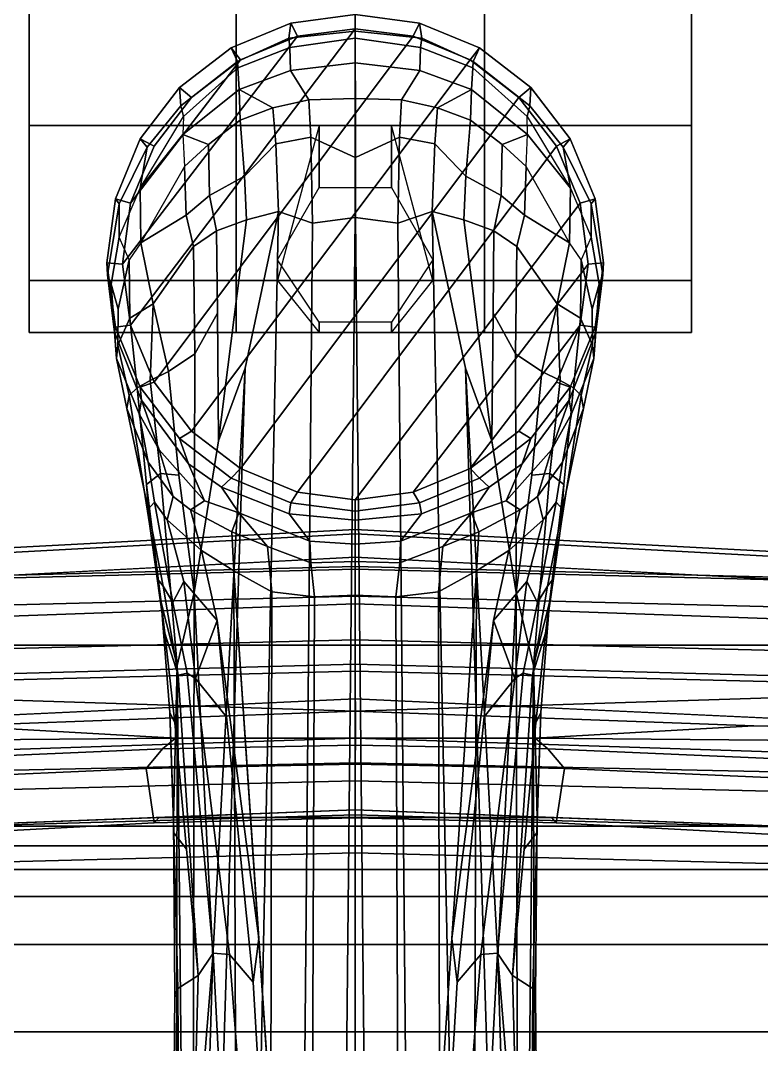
# Model space of a CAD drawing. Extents: x -14.5 to 14.5, y -12.2 to 16.5.
# Drawn here: x -1.073 to 1.302, y 11.598 to 14.881 of the extents above; entities that cross this region are included whole.
import ezdxf

# ---------------------------------------------------------------- set-up
doc = ezdxf.new("R2010")
doc.units = 0
doc.header["$MEASUREMENT"] = 0
for name, color, linetype in [('BASE', 253, 'Continuous'), ('CASTER', 251, 'Continuous'), ('FABRICBACK', 82, 'Continuous'), ('SEAT-FRAME', 253, 'Continuous')]:
    doc.layers.add(name, color=color, linetype=linetype)

msp = doc.modelspace()

# ---------------------------------------------------------------- linework, layer by layer
at = {"layer": 'BASE'}
for points in [[(-0.3778, 14.7491, 3.7502), (-0.2132, 14.8244, 3.6867), (-0.2061, 14.8725, 2.765), (-0.3981, 14.793, 2.765)], [(-0.1856, 14.8301, 2.7306), (-0.3681, 14.7546, 2.7306), (-0.3981, 14.793, 2.765), (-0.2061, 14.8725, 2.765)], [(-0.2061, 14.8725, 2.765), (-0.2132, 14.8244, 3.6867), (-0.0001, 14.8468, 3.7709), (0, 14.8997, 2.765)], [(0, 14.8546, 2.7306), (-0.1856, 14.8301, 2.7306), (-0.2061, 14.8725, 2.765), (0, 14.8997, 2.765)], [(0, 14.8997, 2.765), (-0.0001, 14.8468, 3.7709), (0.0001, 14.8468, 3.7709), (0, 14.8997, 2.765)], [(0, 14.8997, 2.765), (0.0001, 14.8468, 3.7709), (0.2132, 14.8244, 3.6867), (0.2061, 14.8725, 2.765)], [(0, 14.8997, 2.765), (0.2061, 14.8725, 2.765), (0.1856, 14.8301, 2.7306), (0, 14.8546, 2.7306)], [(0.2061, 14.8725, 2.765), (0.3981, 14.793, 2.765), (0.3681, 14.7546, 2.7306), (0.1856, 14.8301, 2.7306)], [(0.3981, 14.793, 2.765), (0.2061, 14.8725, 2.765), (0.2132, 14.8244, 3.6867), (0.3778, 14.7491, 3.7502)], [(0, 14.8546, 2.7306), (-0.7206, 13.9036, 2.7306), (-0.7463, 14.0994, 2.7306), (-0.1856, 14.8301, 2.7306)], [(0, 14.8546, 2.7306), (0.1856, 14.8301, 2.7306), (-0.645, 13.7211, 2.7306), (-0.7206, 13.9036, 2.7306)], [(-0.2096, 14.7944, 3.8763), (-0.0002, 14.8246, 3.883), (-0.0001, 14.8468, 3.7709), (-0.2132, 14.8244, 3.6867)], [(-0.0002, 14.8246, 3.883), (0.0002, 14.8246, 3.883), (0.0001, 14.8468, 3.7709), (-0.0001, 14.8468, 3.7709)], [(0.2132, 14.8244, 3.6867), (0.0001, 14.8468, 3.7709), (0.0002, 14.8246, 3.883), (0.2096, 14.7944, 3.8763)], [(-0.3681, 14.7546, 2.7306), (-0.1856, 14.8301, 2.7306), (-0.7463, 14.0994, 2.7306), (-0.7206, 14.2952, 2.7306)], [(0.3681, 14.7546, 2.7306), (-0.5247, 13.5644, 2.7306), (-0.645, 13.7211, 2.7306), (0.1856, 14.8301, 2.7306)], [(-0.2096, 14.7944, 3.8763), (-0.2132, 14.8244, 3.6867), (-0.3778, 14.7491, 3.7502), (-0.3766, 14.7287, 3.8388)], [(-0.0001, 14.7448, 4.0697), (-0.0002, 14.8246, 3.883), (-0.2096, 14.7944, 3.8763), (-0.2072, 14.7205, 4.0499)], [(-0.0002, 14.8246, 3.883), (-0.0001, 14.7448, 4.0697), (0.0001, 14.7448, 4.0697), (0.0002, 14.8246, 3.883)], [(0.2072, 14.7205, 4.0499), (0.2096, 14.7944, 3.8763), (0.0002, 14.8246, 3.883), (0.0001, 14.7448, 4.0697)], [(0.3766, 14.7287, 3.8388), (0.3778, 14.7491, 3.7502), (0.2132, 14.8244, 3.6867), (0.2096, 14.7944, 3.8763)], [(-0.563, 14.6665, 2.765), (-0.5595, 14.6074, 3.6908), (-0.3778, 14.7491, 3.7502), (-0.3981, 14.793, 2.765)], [(-0.3681, 14.7546, 2.7306), (-0.5247, 14.6343, 2.7306), (-0.563, 14.6665, 2.765), (-0.3981, 14.793, 2.765)], [(-0.3724, 14.6599, 4.0016), (-0.2072, 14.7205, 4.0499), (-0.2096, 14.7944, 3.8763), (-0.3766, 14.7287, 3.8388)], [(0.3766, 14.7287, 3.8388), (0.2096, 14.7944, 3.8763), (0.2072, 14.7205, 4.0499), (0.3724, 14.6599, 4.0016)], [(0.3981, 14.793, 2.765), (0.563, 14.6665, 2.765), (0.5247, 14.6343, 2.7306), (0.3681, 14.7546, 2.7306)], [(0.3981, 14.793, 2.765), (0.3778, 14.7491, 3.7502), (0.5595, 14.6074, 3.6908), (0.563, 14.6665, 2.765)], [(-0.3681, 14.7546, 2.7306), (-0.7206, 14.2952, 2.7306), (-0.645, 14.4776, 2.7306), (-0.5247, 14.6343, 2.7306)], [(-0.3766, 14.7287, 3.8388), (-0.3778, 14.7491, 3.7502), (-0.5595, 14.6074, 3.6908), (-0.5509, 14.5735, 3.8224)], [(0.3681, 14.7546, 2.7306), (0.5247, 14.6343, 2.7306), (-0.3681, 13.4442, 2.7306), (-0.5247, 13.5644, 2.7306)], [(-0.1483, 14.6261, 4.2031), (-0.0003, 14.6303, 4.2233), (-0.0001, 14.7448, 4.0697), (-0.2072, 14.7205, 4.0499)], [(-0.0003, 14.6303, 4.2233), (0.0003, 14.6303, 4.2233), (0.0001, 14.7448, 4.0697), (-0.0001, 14.7448, 4.0697)], [(0.2072, 14.7205, 4.0499), (0.0001, 14.7448, 4.0697), (0.0003, 14.6303, 4.2233), (0.1483, 14.6261, 4.2031)], [(0.5509, 14.5735, 3.8224), (0.5595, 14.6074, 3.6908), (0.3778, 14.7491, 3.7502), (0.3766, 14.7287, 3.8388)], [(-0.5527, 14.5155, 3.9203), (-0.3724, 14.6599, 4.0016), (-0.3766, 14.7287, 3.8388), (-0.5509, 14.5735, 3.8224)], [(-0.1483, 14.6261, 4.2031), (-0.2072, 14.7205, 4.0499), (-0.3724, 14.6599, 4.0016), (-0.2639, 14.6004, 4.1762)], [(0.2639, 14.6004, 4.1762), (0.3724, 14.6599, 4.0016), (0.2072, 14.7205, 4.0499), (0.1483, 14.6261, 4.2031)], [(0.5509, 14.5735, 3.8224), (0.3766, 14.7287, 3.8388), (0.3724, 14.6599, 4.0016), (0.5527, 14.5155, 3.9203)], [(-0.6667, 14.4744, 3.5948), (-0.5595, 14.6074, 3.6908), (-0.563, 14.6665, 2.765), (-0.6895, 14.5016, 2.765)], [(-0.5247, 14.6343, 2.7306), (-0.645, 14.4776, 2.7306), (-0.6895, 14.5016, 2.765), (-0.563, 14.6665, 2.765)], [(-0.3691, 14.5617, 4.1359), (-0.3724, 14.6599, 4.0016), (-0.5527, 14.5155, 3.9203), (-0.4706, 14.483, 4.0963)], [(-0.2639, 14.6004, 4.1762), (-0.3724, 14.6599, 4.0016), (-0.3691, 14.5617, 4.1359), (-0.2639, 14.6004, 4.1762)], [(0.2639, 14.6004, 4.1762), (0.3691, 14.5617, 4.1359), (0.3724, 14.6599, 4.0016), (0.2639, 14.6004, 4.1762)], [(0.4706, 14.483, 4.0963), (0.5527, 14.5155, 3.9203), (0.3724, 14.6599, 4.0016), (0.3691, 14.5617, 4.1359)], [(0.563, 14.6665, 2.765), (0.6895, 14.5016, 2.765), (0.645, 14.4776, 2.7306), (0.5247, 14.6343, 2.7306)], [(0.6895, 14.5016, 2.765), (0.563, 14.6665, 2.765), (0.5595, 14.6074, 3.6908), (0.6667, 14.4744, 3.5948)], [(0.645, 14.4776, 2.7306), (-0.1856, 13.3686, 2.7306), (-0.3681, 13.4442, 2.7306), (0.5247, 14.6343, 2.7306)], [(-0.2551, 14.4854, 4.2812), (-0.1419, 14.5071, 4.3086), (-0.1483, 14.6261, 4.2031), (-0.2639, 14.6004, 4.1762)], [(-0.0007, 14.4417, 4.3665), (-0.0003, 14.6303, 4.2233), (-0.1483, 14.6261, 4.2031), (-0.1419, 14.5071, 4.3086)], [(-0.0003, 14.6303, 4.2233), (-0.0007, 14.4417, 4.3665), (0.0007, 14.4417, 4.3665), (0.0003, 14.6303, 4.2233)], [(0.1419, 14.5071, 4.3086), (0.1483, 14.6261, 4.2031), (0.0003, 14.6303, 4.2233), (0.0007, 14.4417, 4.3665)], [(0.2639, 14.6004, 4.1762), (0.1483, 14.6261, 4.2031), (0.1419, 14.5071, 4.3086), (0.2551, 14.4854, 4.2812)], [(-0.6897, 14.3437, 3.77), (-0.5509, 14.5735, 3.8224), (-0.5595, 14.6074, 3.6908), (-0.6667, 14.4744, 3.5948)], [(-0.3691, 14.5617, 4.1359), (-0.3548, 14.3816, 4.2837), (-0.2551, 14.4854, 4.2812), (-0.2639, 14.6004, 4.1762)], [(0.2639, 14.6004, 4.1762), (0.2551, 14.4854, 4.2812), (0.3548, 14.3816, 4.2837), (0.3691, 14.5617, 4.1359)], [(0.6667, 14.4744, 3.5948), (0.5595, 14.6074, 3.6908), (0.5509, 14.5735, 3.8224), (0.6897, 14.3437, 3.77)], [(-0.5509, 14.5735, 3.8224), (-0.5527, 14.5155, 3.9203), (-0.6897, 14.3437, 3.77), (-0.5509, 14.5735, 3.8224)], [(-0.4678, 14.3195, 4.2228), (-0.3548, 14.3816, 4.2837), (-0.3691, 14.5617, 4.1359), (-0.4706, 14.483, 4.0963)], [(0.4706, 14.483, 4.0963), (0.3691, 14.5617, 4.1359), (0.3548, 14.3816, 4.2837), (0.4678, 14.3195, 4.2228)], [(0.5509, 14.5735, 3.8224), (0.6897, 14.3437, 3.77), (0.5527, 14.5155, 3.9203), (0.5509, 14.5735, 3.8224)], [(-0.5476, 14.4128, 4.0437), (-0.6871, 14.1677, 3.9346), (-0.6897, 14.3437, 3.77), (-0.5527, 14.5155, 3.9203)], [(-0.4706, 14.483, 4.0963), (-0.5527, 14.5155, 3.9203), (-0.5476, 14.4128, 4.0437), (-0.4706, 14.483, 4.0963)], [(0.4706, 14.483, 4.0963), (0.5476, 14.4128, 4.0437), (0.5527, 14.5155, 3.9203), (0.4706, 14.483, 4.0963)], [(0.5527, 14.5155, 3.9203), (0.6897, 14.3437, 3.77), (0.6871, 14.1677, 3.9346), (0.5476, 14.4128, 4.0437)], [(-0.769, 14.3096, 2.765), (-0.7565, 14.2936, 3.4738), (-0.6667, 14.4744, 3.5948), (-0.6895, 14.5016, 2.765)], [(-0.645, 14.4776, 2.7306), (-0.7206, 14.2952, 2.7306), (-0.769, 14.3096, 2.765), (-0.6895, 14.5016, 2.765)], [(-0.5476, 14.4128, 4.0437), (-0.5424, 14.2571, 4.1637), (-0.4678, 14.3195, 4.2228), (-0.4706, 14.483, 4.0963)], [(-0.2551, 14.4854, 4.2812), (-0.3548, 14.3816, 4.2837), (-0.3485, 14.2416, 4.3529), (-0.2465, 14.2684, 4.3934)], [(-0.1367, 14.2312, 4.4344), (-0.1419, 14.5071, 4.3086), (-0.2551, 14.4854, 4.2812), (-0.2465, 14.2684, 4.3934)], [(0.645, 14.4776, 2.7306), (0.7206, 14.2952, 2.7306), (0, 13.3442, 2.7306), (-0.1856, 13.3686, 2.7306)], [(-0.1367, 14.2312, 4.4344), (-0.0007, 14.2491, 4.4405), (-0.0007, 14.4417, 4.3665), (-0.1419, 14.5071, 4.3086)], [(0.1419, 14.5071, 4.3086), (0.0007, 14.4417, 4.3665), (0.0007, 14.2491, 4.4405), (0.1367, 14.2312, 4.4344)], [(0.2465, 14.2684, 4.3934), (0.2551, 14.4854, 4.2812), (0.1419, 14.5071, 4.3086), (0.1367, 14.2312, 4.4344)], [(0.2465, 14.2684, 4.3934), (0.3485, 14.2416, 4.3529), (0.3548, 14.3816, 4.2837), (0.2551, 14.4854, 4.2812)], [(0.4706, 14.483, 4.0963), (0.4678, 14.3195, 4.2228), (0.5424, 14.2571, 4.1637), (0.5476, 14.4128, 4.0437)], [(0.6895, 14.5016, 2.765), (0.769, 14.3096, 2.765), (0.7206, 14.2952, 2.7306), (0.645, 14.4776, 2.7306)], [(0.6895, 14.5016, 2.765), (0.6667, 14.4744, 3.5948), (0.7565, 14.2936, 3.4738), (0.769, 14.3096, 2.765)], [(-0.7566, 14.1859, 3.66), (-0.6897, 14.3437, 3.77), (-0.6667, 14.4744, 3.5948), (-0.7565, 14.2936, 3.4738)], [(0.7565, 14.2936, 3.4738), (0.6667, 14.4744, 3.5948), (0.6897, 14.3437, 3.77), (0.7566, 14.1859, 3.66)], [(-0.6871, 14.1677, 3.9346), (-0.5424, 14.2571, 4.1637), (-0.5476, 14.4128, 4.0437), (-0.6871, 14.1677, 3.9346)], [(-0.0007, 14.2491, 4.4405), (0.0007, 14.2491, 4.4405), (0.0007, 14.4417, 4.3665), (-0.0007, 14.4417, 4.3665)], [(0.6871, 14.1677, 3.9346), (0.5476, 14.4128, 4.0437), (0.5424, 14.2571, 4.1637), (0.6871, 14.1677, 3.9346)], [(-0.3485, 14.2416, 4.3529), (-0.3548, 14.3816, 4.2837), (-0.4678, 14.3195, 4.2228), (-0.4443, 14.206, 4.2966)], [(0.4443, 14.206, 4.2966), (0.4678, 14.3195, 4.2228), (0.3548, 14.3816, 4.2837), (0.3485, 14.2416, 4.3529)], [(-0.6871, 14.1677, 3.9346), (-0.7244, 14.1134, 3.8579), (-0.7566, 14.1859, 3.66), (-0.6897, 14.3437, 3.77)], [(-0.4678, 14.3195, 4.2228), (-0.5424, 14.2571, 4.1637), (-0.5184, 14.1558, 4.2389), (-0.4443, 14.206, 4.2966)], [(0.4443, 14.206, 4.2966), (0.5184, 14.1558, 4.2389), (0.5424, 14.2571, 4.1637), (0.4678, 14.3195, 4.2228)], [(0.6897, 14.3437, 3.77), (0.7566, 14.1859, 3.66), (0.7244, 14.1134, 3.8579), (0.6871, 14.1677, 3.9346)], [(-0.7942, 14.0654, 3.4638), (-0.7565, 14.2936, 3.4738), (-0.769, 14.3096, 2.765), (-0.7962, 14.1035, 2.765)], [(-0.7206, 14.2952, 2.7306), (-0.7463, 14.0994, 2.7306), (-0.7962, 14.1035, 2.765), (-0.769, 14.3096, 2.765)], [(-0.782, 14.0359, 3.6312), (-0.7566, 14.1859, 3.66), (-0.7565, 14.2936, 3.4738), (-0.7942, 14.0654, 3.4638)], [(0.7463, 14.0994, 2.7306), (0.1856, 13.3686, 2.7306), (0, 13.3442, 2.7306), (0.7206, 14.2952, 2.7306)], [(0.769, 14.3096, 2.765), (0.7962, 14.1035, 2.765), (0.7463, 14.0994, 2.7306), (0.7206, 14.2952, 2.7306)], [(0.7962, 14.1035, 2.765), (0.769, 14.3096, 2.765), (0.7565, 14.2936, 3.4738), (0.7942, 14.0654, 3.4638)], [(0.7942, 14.0654, 3.4638), (0.7565, 14.2936, 3.4738), (0.7566, 14.1859, 3.66), (0.782, 14.0359, 3.6312)], [(-0.4957, 2.0596, 7.0339), (-0.2465, 14.2684, 4.3934), (-0.3532, 13.7663, 4.4664), (-0.7196, 2.0774, 6.9168)], [(-0.6476, 13.9728, 4.113), (-0.5184, 14.1558, 4.2389), (-0.5424, 14.2571, 4.1637), (-0.6871, 14.1677, 3.9346)], [(-0.1367, 14.2312, 4.4344), (-0.2465, 14.2684, 4.3934), (-0.4957, 2.0596, 7.0339), (-0.2479, 2.1334, 7.085)], [(-0.3485, 14.2416, 4.3529), (-0.4383, 13.5331, 4.4678), (-0.3532, 13.7663, 4.4664), (-0.2465, 14.2684, 4.3934)], [(-0.0007, 14.2491, 4.4405), (-0.1367, 14.2312, 4.4344), (-0.2479, 2.1334, 7.085), (-0.1227, 2.1635, 7.0973)], [(-0.0007, 14.2491, 4.4405), (-0.1227, 2.1635, 7.0973), (0.1227, 2.1635, 7.0973), (0.0007, 14.2491, 4.4405)], [(0.1227, 2.1635, 7.0973), (0.2479, 2.1334, 7.085), (0.1367, 14.2312, 4.4344), (0.0007, 14.2491, 4.4405)], [(0.2479, 2.1334, 7.085), (0.4957, 2.0596, 7.0339), (0.2465, 14.2684, 4.3934), (0.1367, 14.2312, 4.4344)], [(0.7196, 2.0774, 6.9168), (0.3532, 13.7663, 4.4664), (0.2465, 14.2684, 4.3934), (0.4957, 2.0596, 7.0339)], [(0.2465, 14.2684, 4.3934), (0.3532, 13.7663, 4.4664), (0.4383, 13.5331, 4.4678), (0.3485, 14.2416, 4.3529)], [(0.6871, 14.1677, 3.9346), (0.5424, 14.2571, 4.1637), (0.5184, 14.1558, 4.2389), (0.6476, 13.9728, 4.113)], [(-0.4443, 14.206, 4.2966), (-0.442, 13.9429, 4.3688), (-0.4383, 13.5331, 4.4678), (-0.3485, 14.2416, 4.3529)], [(0.3485, 14.2416, 4.3529), (0.4383, 13.5331, 4.4678), (0.442, 13.9429, 4.3688), (0.4443, 14.206, 4.2966)], [(-0.7597, 13.9557, 3.7905), (-0.7244, 14.1134, 3.8579), (-0.7566, 14.1859, 3.66), (-0.782, 14.0359, 3.6312)], [(-0.5184, 14.1558, 4.2389), (-0.5139, 13.8124, 4.3404), (-0.442, 13.9429, 4.3688), (-0.4443, 14.206, 4.2966)], [(0.4443, 14.206, 4.2966), (0.442, 13.9429, 4.3688), (0.5139, 13.8124, 4.3404), (0.5184, 14.1558, 4.2389)], [(0.782, 14.0359, 3.6312), (0.7566, 14.1859, 3.66), (0.7244, 14.1134, 3.8579), (0.7597, 13.9557, 3.7905)], [(-0.7224, 13.9269, 3.9463), (-0.6476, 13.9728, 4.113), (-0.6871, 14.1677, 3.9346), (-0.7244, 14.1134, 3.8579)], [(-0.5139, 13.8124, 4.3404), (-0.5184, 14.1558, 4.2389), (-0.6476, 13.9728, 4.113), (-0.5986, 13.7561, 4.2588)], [(0.5986, 13.7561, 4.2588), (0.6476, 13.9728, 4.113), (0.5184, 14.1558, 4.2389), (0.5139, 13.8124, 4.3404)], [(0.7244, 14.1134, 3.8579), (0.6871, 14.1677, 3.9346), (0.6476, 13.9728, 4.113), (0.7224, 13.9269, 3.9463)], [(-0.769, 13.8974, 2.765), (-0.7717, 13.8821, 3.3343), (-0.7942, 14.0654, 3.4638), (-0.7962, 14.1035, 2.765)], [(-0.7463, 14.0994, 2.7306), (-0.7206, 13.9036, 2.7306), (-0.769, 13.8974, 2.765), (-0.7962, 14.1035, 2.765)], [(-0.7224, 13.9269, 3.9463), (-0.7244, 14.1134, 3.8579), (-0.7597, 13.9557, 3.7905), (-0.7607, 13.8404, 3.8167)], [(0.7463, 14.0994, 2.7306), (0.7206, 13.9036, 2.7306), (0.3681, 13.4442, 2.7306), (0.1856, 13.3686, 2.7306)], [(0.7962, 14.1035, 2.765), (0.769, 13.8974, 2.765), (0.7206, 13.9036, 2.7306), (0.7463, 14.0994, 2.7306)], [(0.7607, 13.8404, 3.8167), (0.7597, 13.9557, 3.7905), (0.7244, 14.1134, 3.8579), (0.7224, 13.9269, 3.9463)], [(0.7962, 14.1035, 2.765), (0.7942, 14.0654, 3.4638), (0.7717, 13.8821, 3.3343), (0.769, 13.8974, 2.765)], [(-0.765, 13.7972, 3.6038), (-0.782, 14.0359, 3.6312), (-0.7942, 14.0654, 3.4638), (-0.7717, 13.8821, 3.3343)], [(0.7717, 13.8821, 3.3343), (0.7942, 14.0654, 3.4638), (0.782, 14.0359, 3.6312), (0.765, 13.7972, 3.6038)], [(-0.782, 14.0359, 3.6312), (-0.765, 13.7972, 3.6038), (-0.7607, 13.8404, 3.8167), (-0.7597, 13.9557, 3.7905)], [(0.7597, 13.9557, 3.7905), (0.7607, 13.8404, 3.8167), (0.765, 13.7972, 3.6038), (0.782, 14.0359, 3.6312)], [(-0.6573, 13.7263, 4.17), (-0.6476, 13.9728, 4.113), (-0.7224, 13.9269, 3.9463), (-0.6992, 13.7033, 4.0756)], [(-0.6476, 13.9728, 4.113), (-0.6573, 13.7263, 4.17), (-0.5986, 13.7561, 4.2588), (-0.6476, 13.9728, 4.113)], [(0.6476, 13.9728, 4.113), (0.5986, 13.7561, 4.2588), (0.6573, 13.7263, 4.17), (0.6476, 13.9728, 4.113)], [(0.6992, 13.7033, 4.0756), (0.7224, 13.9269, 3.9463), (0.6476, 13.9728, 4.113), (0.6573, 13.7263, 4.17)], [(-0.7244, 13.6784, 3.991), (-0.6992, 13.7033, 4.0756), (-0.7224, 13.9269, 3.9463), (-0.7607, 13.8404, 3.8167)], [(-0.4383, 13.5331, 4.4678), (-0.442, 13.9429, 4.3688), (-0.5139, 13.8124, 4.3404), (-0.5159, 13.047, 4.511)], [(0.5159, 13.047, 4.511), (0.5139, 13.8124, 4.3404), (0.442, 13.9429, 4.3688), (0.4383, 13.5331, 4.4678)], [(0.7607, 13.8404, 3.8167), (0.7224, 13.9269, 3.9463), (0.6992, 13.7033, 4.0756), (0.7244, 13.6784, 3.991)], [(-0.6853, 13.6632, 3.2118), (-0.7717, 13.8821, 3.3343), (-0.769, 13.8974, 2.765), (-0.6895, 13.7054, 2.765)], [(-0.7206, 13.9036, 2.7306), (-0.645, 13.7211, 2.7306), (-0.6895, 13.7054, 2.765), (-0.769, 13.8974, 2.765)], [(0.645, 13.7211, 2.7306), (0.5247, 13.5644, 2.7306), (0.3681, 13.4442, 2.7306), (0.7206, 13.9036, 2.7306)], [(0.769, 13.8974, 2.765), (0.6895, 13.7054, 2.765), (0.645, 13.7211, 2.7306), (0.7206, 13.9036, 2.7306)], [(0.6895, 13.7054, 2.765), (0.769, 13.8974, 2.765), (0.7717, 13.8821, 3.3343), (0.6853, 13.6632, 3.2118)], [(-0.765, 13.7972, 3.6038), (-0.7717, 13.8821, 3.3343), (-0.6853, 13.6632, 3.2118), (-0.693, 13.6195, 3.4373)], [(0.693, 13.6195, 3.4373), (0.6853, 13.6632, 3.2118), (0.7717, 13.8821, 3.3343), (0.765, 13.7972, 3.6038)], [(-0.7244, 13.6784, 3.991), (-0.7607, 13.8404, 3.8167), (-0.765, 13.7972, 3.6038), (-0.7321, 13.6366, 3.9255)], [(0.7321, 13.6366, 3.9255), (0.765, 13.7972, 3.6038), (0.7607, 13.8404, 3.8167), (0.7244, 13.6784, 3.991)], [(-0.664, 13.4653, 3.6996), (-0.7321, 13.6366, 3.9255), (-0.765, 13.7972, 3.6038), (-0.693, 13.6195, 3.4373)], [(-0.5986, 13.7561, 4.2588), (-0.566, 13.4233, 4.3836), (-0.5159, 13.047, 4.511), (-0.5139, 13.8124, 4.3404)], [(0.5139, 13.8124, 4.3404), (0.5159, 13.047, 4.511), (0.566, 13.4233, 4.3836), (0.5986, 13.7561, 4.2588)], [(0.693, 13.6195, 3.4373), (0.765, 13.7972, 3.6038), (0.7321, 13.6366, 3.9255), (0.664, 13.4653, 3.6996)], [(-0.3532, 13.7663, 4.4664), (-0.4568, 11.8805, 4.8039), (-0.7535, 2.2319, 6.8442), (-0.7196, 2.0774, 6.9168)], [(-0.566, 13.4233, 4.3836), (-0.5986, 13.7561, 4.2588), (-0.6573, 13.7263, 4.17), (-0.6242, 13.4283, 4.2999)], [(-0.4383, 13.5331, 4.4678), (-0.5159, 13.047, 4.511), (-0.4568, 11.8805, 4.8039), (-0.3532, 13.7663, 4.4664)], [(0.7196, 2.0774, 6.9168), (0.7535, 2.2319, 6.8442), (0.4568, 11.8805, 4.8039), (0.3532, 13.7663, 4.4664)], [(0.3532, 13.7663, 4.4664), (0.4568, 11.8805, 4.8039), (0.5159, 13.047, 4.511), (0.4383, 13.5331, 4.4678)], [(0.6242, 13.4283, 4.2999), (0.6573, 13.7263, 4.17), (0.5986, 13.7561, 4.2588), (0.566, 13.4233, 4.3836)], [(-0.6242, 13.4283, 4.2999), (-0.6573, 13.7263, 4.17), (-0.6992, 13.7033, 4.0756), (-0.6689, 13.3935, 4.1903)], [(0.6689, 13.3935, 4.1903), (0.6992, 13.7033, 4.0756), (0.6573, 13.7263, 4.17), (0.6242, 13.4283, 4.2999)], [(-0.6689, 13.3935, 4.1903), (-0.6992, 13.7033, 4.0756), (-0.7244, 13.6784, 3.991), (-0.6601, 13.2672, 4.1665)], [(-0.645, 13.7211, 2.7306), (-0.5247, 13.5644, 2.7306), (-0.563, 13.5405, 2.765), (-0.6895, 13.7054, 2.765)], [(-0.563, 13.5405, 2.765), (-0.5349, 13.46, 3.2058), (-0.6853, 13.6632, 3.2118), (-0.6895, 13.7054, 2.765)], [(0.6895, 13.7054, 2.765), (0.563, 13.5405, 2.765), (0.5247, 13.5644, 2.7306), (0.645, 13.7211, 2.7306)], [(0.6895, 13.7054, 2.765), (0.6853, 13.6632, 3.2118), (0.5349, 13.46, 3.2058), (0.563, 13.5405, 2.765)], [(0.6601, 13.2672, 4.1665), (0.7244, 13.6784, 3.991), (0.6992, 13.7033, 4.0756), (0.6689, 13.3935, 4.1903)], [(-0.6601, 13.2672, 4.1665), (-0.7244, 13.6784, 3.991), (-0.7321, 13.6366, 3.9255), (-0.6642, 13.314, 4.0725)], [(-0.6853, 13.6632, 3.2118), (-0.6288, 13.5045, 3.4288), (-0.693, 13.6195, 3.4373), (-0.6853, 13.6632, 3.2118)], [(-0.6288, 13.5045, 3.4288), (-0.6853, 13.6632, 3.2118), (-0.5349, 13.46, 3.2058), (-0.4837, 13.3415, 3.3574)], [(0.4837, 13.3415, 3.3574), (0.5349, 13.46, 3.2058), (0.6853, 13.6632, 3.2118), (0.6288, 13.5045, 3.4288)], [(0.6853, 13.6632, 3.2118), (0.693, 13.6195, 3.4373), (0.6288, 13.5045, 3.4288), (0.6853, 13.6632, 3.2118)], [(0.6642, 13.314, 4.0725), (0.7321, 13.6366, 3.9255), (0.7244, 13.6784, 3.991), (0.6601, 13.2672, 4.1665)], [(-0.6642, 13.314, 4.0725), (-0.7321, 13.6366, 3.9255), (-0.664, 13.4653, 3.6996), (-0.6439, 13.3363, 3.8767)], [(0.6439, 13.3363, 3.8767), (0.664, 13.4653, 3.6996), (0.7321, 13.6366, 3.9255), (0.6642, 13.314, 4.0725)], [(-0.664, 13.4653, 3.6996), (-0.693, 13.6195, 3.4373), (-0.6288, 13.5045, 3.4288), (-0.5841, 13.3552, 3.5837)], [(0.5841, 13.3552, 3.5837), (0.6288, 13.5045, 3.4288), (0.693, 13.6195, 3.4373), (0.664, 13.4653, 3.6996)], [(-0.5247, 13.5644, 2.7306), (-0.3681, 13.4442, 2.7306), (-0.3981, 13.414, 2.765), (-0.563, 13.5405, 2.765)], [(0.563, 13.5405, 2.765), (0.3981, 13.414, 2.765), (0.3681, 13.4442, 2.7306), (0.5247, 13.5644, 2.7306)], [(-0.4288, 13.3844, 3.1397), (-0.5349, 13.46, 3.2058), (-0.563, 13.5405, 2.765), (-0.3981, 13.414, 2.765)], [(0.3981, 13.414, 2.765), (0.563, 13.5405, 2.765), (0.5349, 13.46, 3.2058), (0.4288, 13.3844, 3.1397)], [(-0.6288, 13.5045, 3.4288), (-0.4837, 13.3415, 3.3574), (-0.5286, 13.3119, 3.4998), (-0.5841, 13.3552, 3.5837)], [(0.5841, 13.3552, 3.5837), (0.5286, 13.3119, 3.4998), (0.4837, 13.3415, 3.3574), (0.6288, 13.5045, 3.4288)], [(-0.5841, 13.3552, 3.5837), (-0.6029, 13.2804, 3.7763), (-0.6439, 13.3363, 3.8767), (-0.664, 13.4653, 3.6996)], [(-0.373, 13.3025, 3.2407), (-0.4837, 13.3415, 3.3574), (-0.5349, 13.46, 3.2058), (-0.4288, 13.3844, 3.1397)], [(0.4288, 13.3844, 3.1397), (0.5349, 13.46, 3.2058), (0.4837, 13.3415, 3.3574), (0.373, 13.3025, 3.2407)], [(0.664, 13.4653, 3.6996), (0.6439, 13.3363, 3.8767), (0.6029, 13.2804, 3.7763), (0.5841, 13.3552, 3.5837)], [(-0.6227, 13.0148, 4.3338), (-0.5711, 12.8131, 4.4919), (-0.6242, 13.4283, 4.2999), (-0.6689, 13.3935, 4.1903)], [(-0.5711, 12.8131, 4.4919), (-0.5159, 13.047, 4.511), (-0.566, 13.4233, 4.3836), (-0.6242, 13.4283, 4.2999)], [(-0.3681, 13.4442, 2.7306), (-0.1856, 13.3686, 2.7306), (-0.2061, 13.3345, 2.765), (-0.3981, 13.414, 2.765)], [(0.3981, 13.414, 2.765), (0.2061, 13.3345, 2.765), (0.1856, 13.3686, 2.7306), (0.3681, 13.4442, 2.7306)], [(0.6242, 13.4283, 4.2999), (0.566, 13.4233, 4.3836), (0.5159, 13.047, 4.511), (0.5711, 12.8131, 4.4919)], [(0.6689, 13.3935, 4.1903), (0.6242, 13.4283, 4.2999), (0.5711, 12.8131, 4.4919), (0.6227, 13.0148, 4.3338)], [(-0.2061, 13.3345, 2.765), (-0.2119, 13.2988, 3.0837), (-0.4288, 13.3844, 3.1397), (-0.3981, 13.414, 2.765)], [(0.3981, 13.414, 2.765), (0.4288, 13.3844, 3.1397), (0.2119, 13.2988, 3.0837), (0.2061, 13.3345, 2.765)], [(-0.61, 12.9172, 4.3005), (-0.6227, 13.0148, 4.3338), (-0.6689, 13.3935, 4.1903), (-0.6601, 13.2672, 4.1665)], [(-0.1452, 13.2117, 3.2008), (-0.373, 13.3025, 3.2407), (-0.4288, 13.3844, 3.1397), (-0.2119, 13.2988, 3.0837)], [(-0.1856, 13.3686, 2.7306), (0, 13.3442, 2.7306), (0, 13.3074, 2.765), (-0.2061, 13.3345, 2.765)], [(0.2061, 13.3345, 2.765), (0, 13.3074, 2.765), (0, 13.3442, 2.7306), (0.1856, 13.3686, 2.7306)], [(0.2119, 13.2988, 3.0837), (0.4288, 13.3844, 3.1397), (0.373, 13.3025, 3.2407), (0.1452, 13.2117, 3.2008)], [(0.6601, 13.2672, 4.1665), (0.6689, 13.3935, 4.1903), (0.6227, 13.0148, 4.3338), (0.61, 12.9172, 4.3005)], [(-0.5846, 13.0151, 4.126), (-0.6162, 13.0671, 4.1782), (-0.6642, 13.314, 4.0725), (-0.6439, 13.3363, 3.8767)], [(-0.5846, 13.0151, 4.126), (-0.6439, 13.3363, 3.8767), (-0.6029, 13.2804, 3.7763), (-0.5499, 13.0825, 3.8619)], [(-0.4928, 13.1819, 3.5784), (-0.6029, 13.2804, 3.7763), (-0.5841, 13.3552, 3.5837), (-0.5286, 13.3119, 3.4998)], [(-0.4837, 13.3415, 3.3574), (-0.373, 13.3025, 3.2407), (-0.396, 13.2417, 3.3488), (-0.5286, 13.3119, 3.4998)], [(0, 13.2791, 3.0727), (-0.2119, 13.2988, 3.0837), (-0.2061, 13.3345, 2.765), (0, 13.3074, 2.765)], [(0, 13.3074, 2.765), (0.2061, 13.3345, 2.765), (0.2119, 13.2988, 3.0837), (0, 13.2791, 3.0727)], [(0.5286, 13.3119, 3.4998), (0.396, 13.2417, 3.3488), (0.373, 13.3025, 3.2407), (0.4837, 13.3415, 3.3574)], [(0.5286, 13.3119, 3.4998), (0.5841, 13.3552, 3.5837), (0.6029, 13.2804, 3.7763), (0.4928, 13.1819, 3.5784)], [(0.5499, 13.0825, 3.8619), (0.6029, 13.2804, 3.7763), (0.6439, 13.3363, 3.8767), (0.5846, 13.0151, 4.126)], [(0.6439, 13.3363, 3.8767), (0.6642, 13.314, 4.0725), (0.6162, 13.0671, 4.1782), (0.5846, 13.0151, 4.126)], [(-0.6162, 13.0671, 4.1782), (-0.6351, 13.0922, 4.2335), (-0.6601, 13.2672, 4.1665), (-0.6642, 13.314, 4.0725)], [(-0.4928, 13.1819, 3.5784), (-0.5286, 13.3119, 3.4998), (-0.396, 13.2417, 3.3488), (-0.3889, 13.1163, 3.4417)], [(-0.373, 13.3025, 3.2407), (-0.373, 13.3025, 3.2407), (-0.2813, 13.1946, 3.2861), (-0.396, 13.2417, 3.3488)], [(-0.2813, 13.1946, 3.2861), (-0.373, 13.3025, 3.2407), (-0.1452, 13.2117, 3.2008), (-0.1425, 13.1423, 3.257)], [(0, 13.2017, 3.1914), (-0.1452, 13.2117, 3.2008), (-0.2119, 13.2988, 3.0837), (0, 13.2791, 3.0727)], [(0, 13.2791, 3.0727), (0.2119, 13.2988, 3.0837), (0.1452, 13.2117, 3.2008), (0, 13.2017, 3.1914)], [(0.1425, 13.1423, 3.257), (0.1452, 13.2117, 3.2008), (0.373, 13.3025, 3.2407), (0.2813, 13.1946, 3.2861)], [(0.396, 13.2417, 3.3488), (0.2813, 13.1946, 3.2861), (0.373, 13.3025, 3.2407)], [(0.3889, 13.1163, 3.4417), (0.396, 13.2417, 3.3488), (0.5286, 13.3119, 3.4998), (0.4928, 13.1819, 3.5784)], [(0.6642, 13.314, 4.0725), (0.6601, 13.2672, 4.1665), (0.6351, 13.0922, 4.2335), (0.6162, 13.0671, 4.1782)], [(-0.5499, 13.0825, 3.8619), (-0.6029, 13.2804, 3.7763), (-0.4928, 13.1819, 3.5784), (-0.4429, 12.957, 3.667)], [(0.4429, 12.957, 3.667), (0.4928, 13.1819, 3.5784), (0.6029, 13.2804, 3.7763), (0.5499, 13.0825, 3.8619)], [(-0.396, 13.2417, 3.3488), (-0.2813, 13.1946, 3.2861), (-0.2672, 13.0493, 3.356), (-0.3889, 13.1163, 3.4417)], [(0.3889, 13.1163, 3.4417), (0.2672, 13.0493, 3.356), (0.2813, 13.1946, 3.2861), (0.396, 13.2417, 3.3488)], [(-0.1425, 13.1423, 3.257), (-0.1452, 13.2117, 3.2008), (0, 13.2017, 3.1914), (0, 13.1467, 3.2377)], [(0, 13.1467, 3.2377), (0, 13.2017, 3.1914), (0.1452, 13.2117, 3.2008), (0.1425, 13.1423, 3.257)], [(-0.3889, 13.1163, 3.4417), (-0.3096, 11.9377, 3.8374), (-0.4429, 12.957, 3.667), (-0.4928, 13.1819, 3.5784)], [(-0.1306, 13.0333, 3.3008), (-0.2672, 13.0493, 3.356), (-0.2813, 13.1946, 3.2861), (-0.1425, 13.1423, 3.257)], [(0.1425, 13.1423, 3.257), (0.2813, 13.1946, 3.2861), (0.2672, 13.0493, 3.356), (0.1306, 13.0333, 3.3008)], [(0.4928, 13.1819, 3.5784), (0.4429, 12.957, 3.667), (0.3096, 11.9377, 3.8374), (0.3889, 13.1163, 3.4417)], [(0, 13.0385, 3.2861), (-0.1306, 13.0333, 3.3008), (-0.1425, 13.1423, 3.257), (0, 13.1467, 3.2377)], [(0, 13.1467, 3.2377), (0.1425, 13.1423, 3.257), (0.1306, 13.0333, 3.3008), (0, 13.0385, 3.2861)], [(-0.3483, 1.398, 4.5663), (-0.4509, 1.8132, 6.0103), (-0.2303, 10.7591, 4.2331), (-0.3889, 13.1163, 3.4417)], [(-0.3483, 1.398, 4.5663), (-0.3889, 13.1163, 3.4417), (-0.2672, 13.0493, 3.356), (-0.2903, 1.4231, 4.4404)], [(0.4509, 1.8132, 6.0103), (0.3483, 1.398, 4.5663), (0.3889, 13.1163, 3.4417), (0.2303, 10.7591, 4.2331)], [(0.2903, 1.4231, 4.4404), (0.2672, 13.0493, 3.356), (0.3889, 13.1163, 3.4417), (0.3483, 1.398, 4.5663)], [(-0.61, 12.9172, 4.3005), (-0.6351, 13.0922, 4.2335), (-0.6162, 13.0671, 4.1782), (-0.5681, 12.7822, 4.2703)], [(-0.5681, 12.7822, 4.2703), (-0.6162, 13.0671, 4.1782), (-0.5846, 13.0151, 4.126), (-0.5388, 12.7881, 4.1973)], [(-0.5119, 12.7711, 4.1224), (-0.5388, 12.7881, 4.1973), (-0.5846, 13.0151, 4.126), (-0.5499, 13.0825, 3.8619)], [(-0.4429, 12.957, 3.667), (-0.5119, 12.7711, 4.1224), (-0.5499, 13.0825, 3.8619), (-0.4429, 12.957, 3.667)], [(0.4429, 12.957, 3.667), (0.5499, 13.0825, 3.8619), (0.5119, 12.7711, 4.1224), (0.4429, 12.957, 3.667)], [(0.5499, 13.0825, 3.8619), (0.5846, 13.0151, 4.126), (0.5388, 12.7881, 4.1973), (0.5119, 12.7711, 4.1224)], [(0.5388, 12.7881, 4.1973), (0.5846, 13.0151, 4.126), (0.6162, 13.0671, 4.1782), (0.5681, 12.7822, 4.2703)], [(0.5681, 12.7822, 4.2703), (0.6162, 13.0671, 4.1782), (0.6351, 13.0922, 4.2335), (0.61, 12.9172, 4.3005)], [(-0.5159, 13.047, 4.511), (-0.5711, 12.8131, 4.4919), (-0.5517, 10.8908, 4.9419), (-0.52, 11.1028, 4.925)], [(-0.5159, 13.047, 4.511), (-0.5159, 13.047, 4.511), (-0.52, 11.1028, 4.925), (-0.4568, 11.8805, 4.8039)], [(-0.1765, 1.4652, 4.3723), (-0.2903, 1.4231, 4.4404), (-0.2672, 13.0493, 3.356), (-0.1306, 13.0333, 3.3008)], [(-0.1765, 1.4652, 4.3723), (-0.1306, 13.0333, 3.3008), (0, 13.0385, 3.2861), (0, 1.4652, 4.3723)], [(0, 1.4652, 4.3723), (0, 13.0385, 3.2861), (0.1306, 13.0333, 3.3008), (0.1765, 1.4652, 4.3723)], [(0.2903, 1.4231, 4.4404), (0.1765, 1.4652, 4.3723), (0.1306, 13.0333, 3.3008), (0.2672, 13.0493, 3.356)], [(0.4568, 11.8805, 4.8039), (0.52, 11.1028, 4.925), (0.5159, 13.047, 4.511)], [(0.52, 11.1028, 4.925), (0.5517, 10.8908, 4.9419), (0.5711, 12.8131, 4.4919), (0.5159, 13.047, 4.511)], [(-0.5949, 12.6628, 4.4188), (-0.6227, 13.0148, 4.3338), (-0.61, 12.9172, 4.3005), (-0.5789, 12.6292, 4.3712)], [(-0.5831, 12.3243, 4.5325), (-0.5711, 12.8131, 4.4919), (-0.6227, 13.0148, 4.3338), (-0.5949, 12.6628, 4.4188)], [(0.5949, 12.6628, 4.4188), (0.6227, 13.0148, 4.3338), (0.5711, 12.8131, 4.4919), (0.5831, 12.3243, 4.5325)], [(0.5789, 12.6292, 4.3712), (0.61, 12.9172, 4.3005), (0.6227, 13.0148, 4.3338), (0.5949, 12.6628, 4.4188)], [(-0.4132, 12.6486, 3.8439), (-0.4132, 12.6486, 3.8439), (-0.5119, 12.7711, 4.1224), (-0.4429, 12.957, 3.667)], [(-0.4429, 12.957, 3.667), (-0.3096, 11.9377, 3.8374), (-0.3268, 11.7982, 4.2318), (-0.4132, 12.6486, 3.8439)], [(0.4132, 12.6486, 3.8439), (0.3268, 11.7982, 4.2318), (0.3096, 11.9377, 3.8374), (0.4429, 12.957, 3.667)], [(0.4429, 12.957, 3.667), (0.5119, 12.7711, 4.1224), (0.4132, 12.6486, 3.8439)], [(-0.5038, 11.8194, 4.5118), (-0.5789, 12.6292, 4.3712), (-0.61, 12.9172, 4.3005), (-0.5681, 12.7822, 4.2703)], [(0.5681, 12.7822, 4.2703), (0.61, 12.9172, 4.3005), (0.5789, 12.6292, 4.3712), (0.5038, 11.8194, 4.5118)], [(-0.5711, 12.8131, 4.4919), (-0.5831, 12.3243, 4.5325), (-0.5782, 11.7583, 4.6582), (-0.572, 11.7505, 4.6875)], [(-0.5711, 12.8131, 4.4919), (-0.572, 11.7505, 4.6875), (-0.5761, 11.0814, 4.8472), (-0.5517, 10.8908, 4.9419)], [(0.5517, 10.8908, 4.9419), (0.5761, 11.0814, 4.8472), (0.572, 11.7505, 4.6875), (0.5711, 12.8131, 4.4919)], [(0.572, 11.7505, 4.6875), (0.5782, 11.7583, 4.6582), (0.5831, 12.3243, 4.5325), (0.5711, 12.8131, 4.4919)], [(-0.4558, 11.8909, 4.4471), (-0.5038, 11.8194, 4.5118), (-0.5681, 12.7822, 4.2703), (-0.5388, 12.7881, 4.1973)], [(-0.5119, 12.7711, 4.1224), (-0.4027, 11.8868, 4.3646), (-0.4558, 11.8909, 4.4471), (-0.5388, 12.7881, 4.1973)], [(-0.5119, 12.7711, 4.1224), (-0.4132, 12.6486, 3.8439), (-0.3268, 11.7982, 4.2318), (-0.4027, 11.8868, 4.3646)], [(0.4027, 11.8868, 4.3646), (0.3268, 11.7982, 4.2318), (0.4132, 12.6486, 3.8439), (0.5119, 12.7711, 4.1224)], [(0.5388, 12.7881, 4.1973), (0.4558, 11.8909, 4.4471), (0.4027, 11.8868, 4.3646), (0.5119, 12.7711, 4.1224)], [(0.5388, 12.7881, 4.1973), (0.5681, 12.7822, 4.2703), (0.5038, 11.8194, 4.5118), (0.4558, 11.8909, 4.4471)], [(-0.5414, 12.2243, 4.4415), (-0.5816, 12.2766, 4.5121), (-0.5949, 12.6628, 4.4188), (-0.5789, 12.6292, 4.3712)], [(-0.5831, 12.3243, 4.5325), (-0.5949, 12.6628, 4.4188), (-0.5816, 12.2766, 4.5121), (-0.5831, 12.3243, 4.5325)], [(0.5789, 12.6292, 4.3712), (0.5949, 12.6628, 4.4188), (0.5816, 12.2766, 4.5121), (0.5414, 12.2243, 4.4415)], [(0.5831, 12.3243, 4.5325), (0.5816, 12.2766, 4.5121), (0.5949, 12.6628, 4.4188), (0.5831, 12.3243, 4.5325)], [(-0.5816, 12.2766, 4.5121), (-0.5693, 11.7778, 4.5974), (-0.5782, 11.7583, 4.6582), (-0.5831, 12.3243, 4.5325)], [(0.5831, 12.3243, 4.5325), (0.5782, 11.7583, 4.6582), (0.5693, 11.7778, 4.5974), (0.5816, 12.2766, 4.5121)], [(-0.5693, 11.7778, 4.5974), (-0.5816, 12.2766, 4.5121), (-0.5414, 12.2243, 4.4415), (-0.5038, 11.8194, 4.5118)], [(0.5038, 11.8194, 4.5118), (0.5414, 12.2243, 4.4415), (0.5816, 12.2766, 4.5121), (0.5693, 11.7778, 4.5974)], [(-0.3268, 11.7982, 4.2318), (-0.3096, 11.9377, 3.8374), (-0.2303, 10.7591, 4.2331), (-0.267, 10.7829, 4.4356)], [(0.267, 10.7829, 4.4356), (0.2303, 10.7591, 4.2331), (0.3096, 11.9377, 3.8374), (0.3268, 11.7982, 4.2318)], [(-0.5232, 11.0793, 4.6919), (-0.5038, 11.8194, 4.5118), (-0.4558, 11.8909, 4.4471), (-0.3986, 10.7862, 4.6754)], [(-0.4558, 11.8909, 4.4471), (-0.4027, 11.8868, 4.3646), (-0.3193, 10.7993, 4.5612), (-0.3986, 10.7862, 4.6754)], [(-0.3193, 10.7993, 4.5612), (-0.4027, 11.8868, 4.3646), (-0.3268, 11.7982, 4.2318), (-0.267, 10.7829, 4.4356)], [(0.267, 10.7829, 4.4356), (0.3268, 11.7982, 4.2318), (0.4027, 11.8868, 4.3646), (0.3193, 10.7993, 4.5612)], [(0.3986, 10.7862, 4.6754), (0.3193, 10.7993, 4.5612), (0.4027, 11.8868, 4.3646), (0.4558, 11.8909, 4.4471)], [(0.3986, 10.7862, 4.6754), (0.4558, 11.8909, 4.4471), (0.5038, 11.8194, 4.5118), (0.5232, 11.0793, 4.6919)], [(-0.7535, 2.2319, 6.8442), (-0.4568, 11.8805, 4.8039), (-0.52, 11.1028, 4.925), (-0.8006, 2.2409, 6.7906)], [(0.8006, 2.2409, 6.7906), (0.52, 11.1028, 4.925), (0.4568, 11.8805, 4.8039), (0.7535, 2.2319, 6.8442)], [(-0.5642, 11.0824, 4.7335), (-0.5693, 11.7778, 4.5974), (-0.5038, 11.8194, 4.5118), (-0.5232, 11.0793, 4.6919)], [(0.5232, 11.0793, 4.6919), (0.5038, 11.8194, 4.5118), (0.5693, 11.7778, 4.5974), (0.5642, 11.0824, 4.7335)], [(-0.5782, 11.7583, 4.6582), (-0.5693, 11.7778, 4.5974), (-0.5642, 11.0824, 4.7335), (-0.5846, 11.0434, 4.7987)], [(-0.5761, 11.0814, 4.8472), (-0.572, 11.7505, 4.6875), (-0.5782, 11.7583, 4.6582), (-0.5846, 11.0434, 4.7987)], [(0.5846, 11.0434, 4.7987), (0.5642, 11.0824, 4.7335), (0.5693, 11.7778, 4.5974), (0.5782, 11.7583, 4.6582)], [(0.5846, 11.0434, 4.7987), (0.5782, 11.7583, 4.6582), (0.572, 11.7505, 4.6875), (0.5761, 11.0814, 4.8472)]]:
    msp.add_3dface(points, dxfattribs=at)
at = {"layer": 'CASTER'}
for points, invisible_edges in [([(-1.0449, 16.5347, 1.3295), (-1.0449, 15.2078, 0.0027), (-1.0449, 14.5444, 0.1685), (-1.0449, 16.3357, 1.9929)], 5), ([(-0.3815, 15.2078, 0.0027), (-0.3815, 16.5347, 1.3295), (-0.3815, 16.3357, 1.9929), (-0.3815, 14.5444, 0.1685)], 5), ([(0.4146, 16.5347, 1.3295), (0.4146, 15.2078, 0.0027), (0.4146, 14.5444, 0.1685), (0.4146, 16.3357, 1.9929)], 5), ([(1.0781, 15.2078, 0.0027), (1.0781, 16.5347, 1.3295), (1.0781, 16.3357, 1.9929), (1.0781, 14.5444, 0.1685)], 5), ([(-1.0449, 16.3357, 1.9929), (-1.0449, 14.5444, 0.1685), (-1.0449, 14.0468, 0.6661), (-1.0449, 15.8713, 2.4905)], 5), ([(-0.3815, 14.5444, 0.1685), (-0.3815, 16.3357, 1.9929), (-0.3815, 15.8713, 2.4905), (-0.3815, 14.0468, 0.6661)], 5), ([(0.4146, 16.3357, 1.9929), (0.4146, 14.5444, 0.1685), (0.4146, 14.0468, 0.6661), (0.4146, 15.8713, 2.4905)], 5), ([(1.0781, 14.5444, 0.1685), (1.0781, 16.3357, 1.9929), (1.0781, 15.8713, 2.4905), (1.0781, 14.0468, 0.6661)], 5), ([(-1.0449, 15.8713, 2.4905), (-1.0449, 14.0468, 0.6661), (-1.0449, 13.881, 1.3295), (-1.0449, 15.2078, 2.6564)], 5), ([(-0.3815, 14.0468, 0.6661), (-0.3815, 15.8713, 2.4905), (-0.3815, 15.2078, 2.6564), (-0.3815, 13.881, 1.3295)], 5), ([(0.4146, 15.8713, 2.4905), (0.4146, 14.0468, 0.6661), (0.4146, 13.881, 1.3295), (0.4146, 15.2078, 2.6564)], 5), ([(1.0781, 14.0468, 0.6661), (1.0781, 15.8713, 2.4905), (1.0781, 15.2078, 2.6564), (1.0781, 13.881, 1.3295)], 5), ([(-1.0449, 15.2078, 2.6564), (-1.0449, 13.881, 1.3295), (-1.0449, 14.0468, 1.9929), (-1.0449, 14.5444, 2.4905)], 1), ([(-0.3815, 13.881, 1.3295), (-0.3815, 15.2078, 2.6564), (-0.3815, 14.5444, 2.4905), (-0.3815, 14.0468, 1.9929)], 1), ([(0.4146, 15.2078, 2.6564), (0.4146, 13.881, 1.3295), (0.4146, 14.0468, 1.9929), (0.4146, 14.5444, 2.4905)], 1), ([(1.0781, 13.881, 1.3295), (1.0781, 15.2078, 2.6564), (1.0781, 14.5444, 2.4905), (1.0781, 14.0468, 1.9929)], 1)]:
    msp.add_3dface(points, dxfattribs=dict(at, invisible_edges=invisible_edges))
for points in [[(0.4146, 13.881, 1.3295), (-0.3815, 13.881, 1.3295), (-0.3815, 16.5347, 1.3295), (0.4146, 16.5347, 1.3295)], [(-0.2488, 14.0468, 1.9929), (-0.2488, 14.1132, 2.9549), (-0.1161, 14.3454, 2.9549), (-0.1161, 14.5444, 2.4905)], [(-0.1161, 14.5444, 2.4905), (-0.1161, 14.3454, 2.9549), (0.1161, 14.3454, 2.9549), (0.1161, 14.5444, 2.4905)], [(0.1161, 14.5444, 2.4905), (0.1161, 14.3454, 2.9549), (0.2488, 14.1132, 2.9549), (0.2488, 14.0468, 1.9929)], [(-0.1161, 13.881, 1.3295), (-0.1161, 13.9141, 2.9549), (-0.2488, 14.1132, 2.9549), (-0.2488, 14.0468, 1.9929)], [(0.2488, 14.0468, 1.9929), (0.2488, 14.1132, 2.9549), (0.1161, 13.9141, 2.9549), (0.1161, 13.881, 1.3295)], [(0.1161, 13.881, 1.3295), (0.1161, 13.9141, 2.9549), (-0.1161, 13.9141, 2.9549), (-0.1161, 13.881, 1.3295)]]:
    msp.add_3dface(points, dxfattribs=at)
at = {"layer": 'CASTER', "linetype": 'Continuous'}
for points in [[(-0.3815, 14.5444, 0.1685), (-1.0449, 14.5444, 0.1685), (-1.0449, 15.2078, 0.0027), (-0.3815, 15.2078, 0.0027)], [(-0.3815, 15.2078, 2.6564), (-1.0449, 15.2078, 2.6564), (-1.0449, 14.5444, 2.4905), (-0.3815, 14.5444, 2.4905)], [(0.4146, 15.2078, 2.6564), (-0.3815, 15.2078, 2.6564), (-0.3815, 14.5444, 2.4905), (0.4146, 14.5444, 2.4905)], [(1.0781, 14.5444, 0.1685), (0.4146, 14.5444, 0.1685), (0.4146, 15.2078, 0.0027), (1.0781, 15.2078, 0.0027)], [(1.0781, 15.2078, 2.6564), (0.4146, 15.2078, 2.6564), (0.4146, 14.5444, 2.4905), (1.0781, 14.5444, 2.4905)], [(-0.3815, 14.0468, 0.6661), (-1.0449, 14.0468, 0.6661), (-1.0449, 14.5444, 0.1685), (-0.3815, 14.5444, 0.1685)], [(-0.3815, 14.5444, 2.4905), (-1.0449, 14.5444, 2.4905), (-1.0449, 14.0468, 1.9929), (-0.3815, 14.0468, 1.9929)], [(0.4146, 14.5444, 2.4905), (-0.3815, 14.5444, 2.4905), (-0.3815, 14.0468, 1.9929), (0.4146, 14.0468, 1.9929)], [(1.0781, 14.0468, 0.6661), (0.4146, 14.0468, 0.6661), (0.4146, 14.5444, 0.1685), (1.0781, 14.5444, 0.1685)], [(1.0781, 14.5444, 2.4905), (0.4146, 14.5444, 2.4905), (0.4146, 14.0468, 1.9929), (1.0781, 14.0468, 1.9929)], [(-0.3815, 13.881, 1.3295), (-1.0449, 13.881, 1.3295), (-1.0449, 14.0468, 0.6661), (-0.3815, 14.0468, 0.6661)], [(-0.3815, 14.0468, 1.9929), (-1.0449, 14.0468, 1.9929), (-1.0449, 13.881, 1.3295), (-0.3815, 13.881, 1.3295)], [(0.4146, 14.0468, 1.9929), (-0.3815, 14.0468, 1.9929), (-0.3815, 13.881, 1.3295), (0.4146, 13.881, 1.3295)], [(1.0781, 13.881, 1.3295), (0.4146, 13.881, 1.3295), (0.4146, 14.0468, 0.6661), (1.0781, 14.0468, 0.6661)], [(1.0781, 14.0468, 1.9929), (0.4146, 14.0468, 1.9929), (0.4146, 13.881, 1.3295), (1.0781, 13.881, 1.3295)]]:
    msp.add_3dface(points, dxfattribs=at)
at = {"layer": 'FABRICBACK'}
for points in [[(0, 12.3508, 39.9148), (-0.629, 12.3263, 39.909), (0.629, 12.3263, 39.909), (0, 12.3508, 39.9148)], [(-1.3594, 12.2977, 39.9022), (1.3594, 12.2977, 39.9022), (0.629, 12.3263, 39.909), (-0.629, 12.3263, 39.909)], [(-1.3594, 12.2977, 39.9022), (-2.1216, 12.2351, 39.8701), (2.1216, 12.2351, 39.8701), (1.3594, 12.2977, 39.9022)], [(-2.8265, 12.1589, 39.8215), (2.8265, 12.1589, 39.8215), (2.1216, 12.2351, 39.8701), (-2.1216, 12.2351, 39.8701)], [(-2.8265, 12.1589, 39.8215), (-3.4781, 12.0724, 39.76), (3.4781, 12.0724, 39.76), (2.8265, 12.1589, 39.8215)], [(-4.4226, 11.919, 39.6428), (4.4226, 11.919, 39.6428), (3.4781, 12.0724, 39.76), (-3.4781, 12.0724, 39.76)], [(-4.4226, 11.919, 39.6428), (-5.7846, 11.6393, 39.4202), (5.7846, 11.6393, 39.4202), (4.4226, 11.919, 39.6428)], [(-6.7905, 11.3885, 39.2199), (6.7905, 11.3885, 39.2199), (5.7846, 11.6393, 39.4202), (-5.7846, 11.6393, 39.4202)]]:
    msp.add_3dface(points, dxfattribs=at)
at = {"layer": 'SEAT-FRAME'}
for points in [[(0, 13.2486, 40.0885), (-2.4092, 13.1224, 40.0176), (-2.4122, 13.1053, 40.3218), (0, 13.2357, 40.4326)], [(0, 13.2357, 40.4326), (-2.4122, 13.1053, 40.3218), (-2.4108, 13.034, 40.4519), (0, 13.1608, 40.546)], [(0, 13.0107, 39.6704), (-2.3962, 12.9252, 39.6046), (-2.4092, 13.1224, 40.0176), (0, 13.2486, 40.0885)], [(2.4122, 13.1053, 40.3218), (2.4092, 13.1224, 40.0176), (0, 13.2486, 40.0885), (0, 13.2357, 40.4326)], [(2.4092, 13.1224, 40.0176), (2.3962, 12.9252, 39.6046), (0, 13.0107, 39.6704), (0, 13.2486, 40.0885)], [(2.4108, 13.034, 40.4519), (2.4122, 13.1053, 40.3218), (0, 13.2357, 40.4326), (0, 13.1608, 40.546)], [(0, 13.1608, 40.546), (-1.4247, 13.086, 40.4905), (-1.4386, 12.8781, 40.5331), (0, 12.8781, 40.5331)], [(1.4386, 12.8781, 40.5331), (1.4247, 13.086, 40.4905), (0, 13.1608, 40.546), (0, 12.8781, 40.5331)], [(0, 13.1221, 37.5129), (0, 13.1304, 37.3727), (-1.432, 13.0939, 37.3982), (-1.4359, 13.0856, 37.5383)], [(0, 13.1221, 37.5129), (-1.4359, 13.0856, 37.5383), (-1.4042, 12.7785, 37.9826), (0, 12.8169, 37.9604)], [(0, 13.1304, 37.3727), (0, 13.0354, 37.2693), (-1.4334, 12.9989, 37.2947), (-1.432, 13.0939, 37.3982)], [(1.4334, 12.9989, 37.2947), (0, 13.0354, 37.2693), (0, 13.1304, 37.3727), (1.432, 13.0939, 37.3982)], [(1.432, 13.0939, 37.3982), (0, 13.1304, 37.3727), (0, 13.1221, 37.5129), (1.4359, 13.0856, 37.5383)], [(1.4042, 12.7785, 37.9826), (1.4359, 13.0856, 37.5383), (0, 13.1221, 37.5129), (0, 12.8169, 37.9604)], [(0, 13.0354, 37.2693), (0, 12.8951, 37.2655), (-1.4391, 12.8586, 37.2909), (-1.4334, 12.9989, 37.2947)], [(1.4391, 12.8586, 37.2909), (0, 12.8951, 37.2655), (0, 13.0354, 37.2693), (1.4334, 12.9989, 37.2947)], [(-2.3796, 12.5954, 39.4025), (-2.3962, 12.9252, 39.6046), (0, 13.0107, 39.6704), (0, 12.7059, 39.5134)], [(0, 13.0107, 39.6704), (2.3962, 12.9252, 39.6046), (2.3796, 12.5954, 39.4025), (0, 12.7059, 39.5134)], [(0, 12.8951, 37.2655), (0, 12.795, 37.3638), (-1.4457, 12.7585, 37.3892), (-1.4391, 12.8586, 37.2909)], [(0, 12.8781, 40.5331), (-1.4386, 12.8781, 40.5331), (-1.4339, 12.7124, 40.4984), (0, 12.6669, 40.4863)], [(1.4457, 12.7585, 37.3892), (0, 12.795, 37.3638), (0, 12.8951, 37.2655), (1.4391, 12.8586, 37.2909)], [(1.4339, 12.7124, 40.4984), (1.4386, 12.8781, 40.5331), (0, 12.8781, 40.5331), (0, 12.6669, 40.4863)], [(-0.0003, 12.5798, 38.6768), (0, 12.8169, 37.9604), (-1.4042, 12.7785, 37.9826), (-1.3678, 12.5356, 38.73)], [(1.4042, 12.7785, 37.9826), (0, 12.8169, 37.9604), (0.0003, 12.5798, 38.6768), (1.3678, 12.5356, 38.73)], [(-1.4457, 12.7585, 37.3892), (0, 12.795, 37.3638), (0, 12.4434, 38.0879), (-1.411, 12.4078, 38.0971)], [(0, 12.4434, 38.0879), (0, 12.795, 37.3638), (1.4457, 12.7585, 37.3892), (1.411, 12.4078, 38.0971)], [(-1.2775, 12.6195, 40.4651), (0, 12.6669, 40.4863), (-1.4339, 12.7124, 40.4984), (-2.3865, 12.5932, 40.419)], [(0, 12.5013, 39.2363), (-1.3452, 12.4722, 39.199), (-1.5821, 12.6325, 39.4398), (0, 12.7059, 39.5134)], [(1.4339, 12.7124, 40.4984), (0, 12.6669, 40.4863), (1.2775, 12.6195, 40.4651), (2.3865, 12.5932, 40.419)], [(1.5821, 12.6325, 39.4398), (1.3452, 12.4722, 39.199), (0, 12.5013, 39.2363), (0, 12.7059, 39.5134)], [(0, 12.5807, 40.4326), (0, 12.6669, 40.4863), (-1.2775, 12.6195, 40.4651), (-0.5767, 12.5807, 40.4326)], [(1.2775, 12.6195, 40.4651), (0, 12.6669, 40.4863), (0, 12.5807, 40.4326), (0.5767, 12.5807, 40.4326)], [(-0.5767, 12.5807, 40.4326), (-1.2775, 12.6195, 40.4651), (-2.3865, 12.5932, 40.419), (-1.4458, 12.5724, 40.3944)], [(2.3865, 12.5932, 40.419), (1.2775, 12.6195, 40.4651), (0.5767, 12.5807, 40.4326), (1.4458, 12.5724, 40.3944)], [(-1.3332, 12.5155, 40.3712), (-0.6176, 12.5458, 40.3822), (-0.5767, 12.5807, 40.4326), (-1.4458, 12.5724, 40.3944)], [(-0.0003, 12.5798, 38.6768), (-1.3678, 12.5356, 38.73), (-1.3452, 12.4722, 39.199), (0, 12.5013, 39.2363)], [(0, 12.5581, 40.3841), (0, 12.5807, 40.4326), (-0.5767, 12.5807, 40.4326), (-0.6176, 12.5458, 40.3822)], [(0.5767, 12.5807, 40.4326), (0, 12.5807, 40.4326), (0, 12.5581, 40.3841), (0.6176, 12.5458, 40.3822)], [(1.3452, 12.4722, 39.199), (1.3678, 12.5356, 38.73), (0.0003, 12.5798, 38.6768), (0, 12.5013, 39.2363)], [(0.5767, 12.5807, 40.4326), (0.6176, 12.5458, 40.3822), (1.3332, 12.5155, 40.3712), (1.4458, 12.5724, 40.3944)], [(-1.3474, 12.4532, 40.3487), (-0.6708, 12.4826, 40.3606), (-0.6176, 12.5458, 40.3822), (-1.3332, 12.5155, 40.3712)], [(0, 12.4968, 40.3629), (0, 12.5581, 40.3841), (-0.6176, 12.5458, 40.3822), (-0.6708, 12.4826, 40.3606)], [(0.6176, 12.5458, 40.3822), (0, 12.5581, 40.3841), (0, 12.4968, 40.3629), (0.6708, 12.4826, 40.3606)], [(0.6176, 12.5458, 40.3822), (0.6708, 12.4826, 40.3606), (1.3474, 12.4532, 40.3487), (1.3332, 12.5155, 40.3712)], [(-1.3474, 12.4532, 40.3487), (-1.3822, 12.2695, 39.9378), (-0.6443, 12.3092, 39.9509), (-0.6708, 12.4826, 40.3606)], [(0, 12.4968, 40.3629), (-0.6708, 12.4826, 40.3606), (-0.6443, 12.3092, 39.9509), (0, 12.3252, 39.9503)], [(0.6443, 12.3092, 39.9509), (0.6708, 12.4826, 40.3606), (0, 12.4968, 40.3629), (0, 12.3252, 39.9503)], [(0.6443, 12.3092, 39.9509), (1.3822, 12.2695, 39.9378), (1.3474, 12.4532, 40.3487), (0.6708, 12.4826, 40.3606)], [(-1.3657, 12.1776, 39.0187), (-1.411, 12.4078, 38.0971), (0, 12.4434, 38.0879), (0, 12.2131, 39.0271)], [(0, 12.4434, 38.0879), (1.411, 12.4078, 38.0971), (1.3657, 12.1776, 39.0187), (0, 12.2131, 39.0271)], [(0, 12.3343, 39.822), (0, 12.3508, 39.9148), (-1.3594, 12.2977, 39.9022), (-1.3274, 12.2961, 39.7996)], [(-0.629, 12.3263, 39.909), (0, 12.3508, 39.9148), (0, 12.3252, 39.9503), (-0.6443, 12.3092, 39.9509)], [(1.3594, 12.2977, 39.9022), (0, 12.3508, 39.9148), (0, 12.3343, 39.822), (1.3274, 12.2961, 39.7996)], [(0, 12.3252, 39.9503), (0, 12.3508, 39.9148), (0.629, 12.3263, 39.909), (0.6443, 12.3092, 39.9509)], [(-0.629, 12.3263, 39.909), (-0.6443, 12.3092, 39.9509), (-1.3822, 12.2695, 39.9378), (-1.3594, 12.2977, 39.9022)], [(-1.3657, 12.1776, 39.0187), (0, 12.2131, 39.0271), (0, 12.3343, 39.822), (-1.3274, 12.2961, 39.7996)], [(0, 12.3343, 39.822), (0, 12.2131, 39.0271), (1.3657, 12.1776, 39.0187), (1.3274, 12.2961, 39.7996)], [(1.3822, 12.2695, 39.9378), (0.6443, 12.3092, 39.9509), (0.629, 12.3263, 39.909), (1.3594, 12.2977, 39.9022)]]:
    msp.add_3dface(points, dxfattribs=at)

doc.saveas('drawing.dxf')
